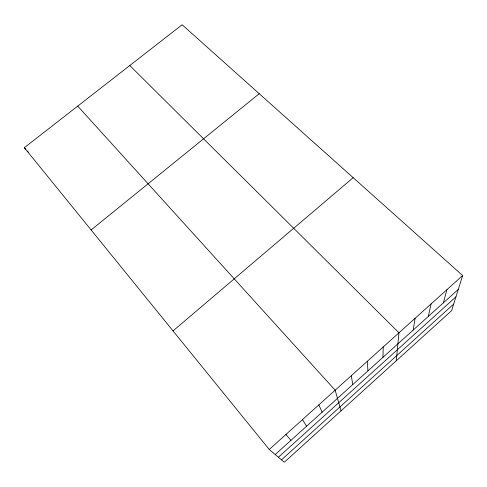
<?xml version="1.0" encoding="UTF-8"?>
<svg xmlns="http://www.w3.org/2000/svg" width="487" height="487" viewBox="0 0 487 487"><rect width="100%" height="100%" fill="white"/><g stroke="black" fill="none" stroke-linecap="round" stroke-linejoin="round"><path stroke-width="0.73" d="M382.971 357.33L383.214 346.975M396.266 360.806L398.975 332.798L129.779 65.538M413.177 330.083L415.088 318.303M428.329 316.416L431.068 303.931M443.365 302.853L446.926 289.674M462.65 275.526L451.583 310.694L284.292 462.242L269.25 449.483L24.35 147.683L182.12 24.758L462.65 275.526L269.25 449.483M278.387 457.238L455.942 296.845M281.474 459.856L453.671 304.071M275.204 454.535L458.285 289.394M173.025 330.904L353.185 177.676M91.118 229.961L259.236 93.693M77.713 106.105L335.153 390.203L341.058 410.821M24.35 147.683L25.835 149.339M27.321 150.994L28.313 152.096M285.924 434.483L290.952 440.327M302.47 419.599L306.585 426.228M318.882 404.843L322.096 412.239M351.304 375.678L352.765 384.572M367.32 361.269L367.928 370.899"/></g></svg>
